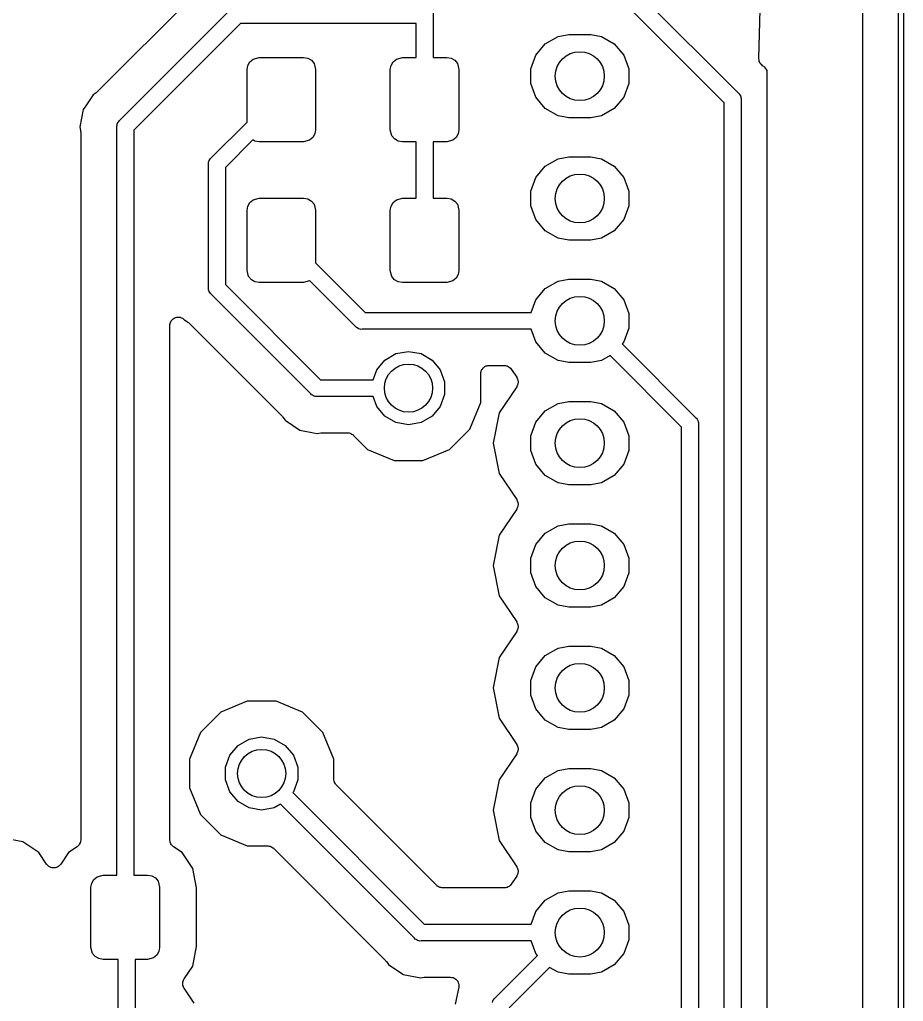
# Model space of a CAD drawing. Extents: x 81 to 161, y -172 to -32.
# Drawn here: x 143.06 to 161.4, y -100.62 to -80.23 of the extents above; entities that cross this region are included whole.
import ezdxf

# ---------------------------------------------------------------- set-up
doc = ezdxf.new("R2010")
doc.units = 0
doc.header["$MEASUREMENT"] = 0
doc.layers.add('BLACK', color=7, linetype='CONTINUOUS')

msp = doc.modelspace()

# ---------------------------------------------------------------- linework, layer by layer
at = {"layer": 'BLACK', "linetype": 'CONTINUOUS'}
for p, q in [((161.403, -33.2127), (161.403, -170.813)), ((161.304, -170.794), (161.303, -33.2312)), ((160.553, -33.6144), (160.554, -170.411)), ((158.405, -81.0419), (158.575, -74.8308)), ((151.641, -79.234), (151.641, -81.0202)), ((155.564, -79.3454), (157.979, -81.7605)), ((146.843, -79.5595), (144.674, -81.7288)), ((157.686, -81.9621), (155.314, -79.5898)), ((145.133, -82.3304), (147.445, -80.0187)), ((147.646, -80.312), (145.427, -82.532)), ((151.291, -80.312), (147.646, -80.312)), ((151.291, -81.0202), (151.291, -80.312)), ((153.97, -80.7352), (154.234, -80.583)), ((154.234, -80.583), (154.458, -80.5434)), ((154.458, -80.5434), (154.914, -80.5434)), ((154.914, -80.5434), (155.138, -80.583)), ((155.138, -80.583), (155.402, -80.7352)), ((153.774, -80.9685), (153.97, -80.7352)), ((155.402, -80.7352), (155.598, -80.9685)), ((147.794, -81.1847), (147.837, -81.1095)), ((147.837, -81.1095), (147.903, -81.0537)), ((147.903, -81.0537), (148.028, -81.0202)), ((148.028, -81.0202), (148.953, -81.0202)), ((148.953, -81.0202), (149.039, -81.0353)), ((149.039, -81.0353), (149.114, -81.0787)), ((149.114, -81.0787), (149.17, -81.1452)), ((150.769, -81.1847), (150.812, -81.1095)), ((150.812, -81.1095), (150.878, -81.0537)), ((150.878, -81.0537), (151.003, -81.0202)), ((151.003, -81.0202), (151.291, -81.0202)), ((151.641, -81.0202), (151.928, -81.0202)), ((151.928, -81.0202), (152.014, -81.0353)), ((152.014, -81.0353), (152.089, -81.0787)), ((152.089, -81.0787), (152.145, -81.1452)), ((153.67, -81.2547), (153.774, -80.9685)), ((155.598, -80.9685), (155.702, -81.2547)), ((158.409, -81.0687), (158.405, -81.0419)), ((158.411, -81.0957), (158.409, -81.0687)), ((158.413, -81.0987), (158.411, -81.0957)), ((158.413, -81.1021), (158.413, -81.0987)), ((158.426, -81.1259), (158.413, -81.1021)), ((147.778, -81.2702), (147.794, -81.1847)), ((147.778, -82.3602), (147.778, -81.2702)), ((149.17, -81.1452), (149.203, -81.2702)), ((149.203, -81.2702), (149.203, -82.5202)), ((150.753, -81.2702), (150.769, -81.1847)), ((150.753, -82.5202), (150.753, -81.2702)), ((152.145, -81.1452), (152.178, -81.2702)), ((152.178, -81.2702), (152.178, -82.5202)), ((153.67, -81.5593), (153.67, -81.2547)), ((155.702, -81.2547), (155.702, -81.5593)), ((158.438, -81.1502), (158.426, -81.1259)), ((158.441, -81.1525), (158.438, -81.1502)), ((158.442, -81.1555), (158.441, -81.1525)), ((158.463, -81.1735), (158.442, -81.1555)), ((158.482, -81.1922), (158.463, -81.1735)), ((158.528, -81.2227), (158.482, -81.1922)), ((158.575, -81.2932), (158.528, -81.2227)), ((158.575, -108.927), (158.575, -81.2932)), ((144.674, -81.7288), (144.66, -81.7387)), ((153.774, -81.8455), (153.67, -81.5593)), ((155.702, -81.5593), (155.598, -81.8455)), ((144.585, -81.7926), (144.43, -82.0236)), ((144.648, -81.7506), (144.585, -81.7926)), ((144.66, -81.7387), (144.648, -81.7506)), ((153.97, -82.0788), (153.774, -81.8455)), ((155.598, -81.8455), (155.402, -82.0788)), ((157.979, -81.7605), (157.997, -81.7754)), ((157.997, -81.7754), (158.009, -81.7955)), ((158.009, -81.7955), (158.022, -81.8145)), ((158.022, -81.8145), (158.024, -81.822)), ((158.024, -81.822), (158.028, -81.8288)), ((158.028, -81.8288), (158.032, -81.8517)), ((158.032, -81.8517), (158.038, -81.8741)), ((158.038, -81.8741), (158.036, -81.8972)), ((158.036, -81.8972), (158.036, -108.323)), ((144.38, -82.0986), (144.308, -82.4595)), ((144.43, -82.0236), (144.38, -82.0986)), ((154.234, -82.231), (153.97, -82.0788)), ((155.402, -82.0788), (155.138, -82.231)), ((157.686, -108.259), (157.686, -81.9621)), ((145.115, -82.3453), (145.133, -82.3304)), ((154.458, -82.2706), (154.234, -82.231)), ((154.914, -82.2706), (154.458, -82.2706)), ((155.138, -82.231), (154.914, -82.2706)), ((144.308, -82.4595), (144.323, -82.5337)), ((144.323, -82.5337), (144.324, -82.5509)), ((145.074, -82.444), (145.08, -82.4216)), ((145.076, -82.4671), (145.074, -82.444)), ((145.077, -97.9945), (145.076, -82.4671)), ((145.08, -82.4216), (145.085, -82.3987)), ((145.085, -82.3987), (145.088, -82.392)), ((145.088, -82.392), (145.09, -82.3844)), ((145.09, -82.3844), (145.104, -82.3654)), ((145.104, -82.3654), (145.115, -82.3453)), ((145.427, -82.532), (145.427, -97.9945)), ((147.035, -83.1036), (147.778, -82.3602)), ((149.203, -82.5202), (149.188, -82.6057)), ((150.787, -82.6452), (150.753, -82.5202)), ((152.178, -82.5202), (152.163, -82.6057)), ((144.324, -82.5509), (144.326, -82.5678)), ((144.326, -82.5678), (144.327, -97.2631)), ((147.902, -82.7315), (147.328, -83.3052)), ((147.943, -82.7551), (147.902, -82.7315)), ((149.078, -82.7367), (148.953, -82.7702)), ((149.145, -82.6809), (149.078, -82.7367)), ((149.188, -82.6057), (149.145, -82.6809)), ((150.843, -82.7117), (150.787, -82.6452)), ((150.918, -82.7551), (150.843, -82.7117)), ((152.053, -82.7367), (151.928, -82.7702)), ((152.12, -82.6809), (152.053, -82.7367)), ((152.163, -82.6057), (152.12, -82.6809)), ((148.028, -82.7702), (147.943, -82.7551)), ((148.953, -82.7702), (148.028, -82.7702)), ((151.003, -82.7702), (150.918, -82.7551)), ((151.291, -82.7702), (151.003, -82.7702)), ((151.291, -83.9412), (151.291, -82.7702)), ((151.928, -82.7702), (151.641, -82.7702)), ((151.641, -82.7702), (151.641, -83.9412)), ((146.99, -83.1652), (146.992, -83.1576)), ((146.992, -83.1576), (147.006, -83.1386)), ((147.006, -83.1386), (147.017, -83.1185)), ((147.017, -83.1185), (147.035, -83.1036)), ((153.97, -83.2752), (154.234, -83.123)), ((154.234, -83.123), (154.458, -83.0834)), ((154.458, -83.0834), (154.914, -83.0834)), ((154.914, -83.0834), (155.138, -83.123)), ((155.138, -83.123), (155.402, -83.2752)), ((146.976, -83.2172), (146.982, -83.1948)), ((146.978, -83.2404), (146.976, -83.2172)), ((146.978, -85.796), (146.978, -83.2404)), ((146.982, -83.1948), (146.986, -83.1719)), ((146.986, -83.1719), (146.99, -83.1652)), ((147.328, -83.3052), (147.328, -85.7312)), ((153.774, -83.5085), (153.97, -83.2752)), ((155.402, -83.2752), (155.598, -83.5085)), ((153.67, -83.7947), (153.774, -83.5085)), ((155.598, -83.5085), (155.702, -83.7947)), ((147.903, -83.9747), (148.028, -83.9412)), ((148.028, -83.9412), (148.953, -83.9412)), ((148.953, -83.9412), (149.039, -83.9563)), ((149.039, -83.9563), (149.114, -83.9997)), ((150.878, -83.9747), (151.003, -83.9412)), ((151.003, -83.9412), (151.291, -83.9412)), ((151.641, -83.9412), (151.928, -83.9412)), ((151.928, -83.9412), (152.014, -83.9563)), ((152.014, -83.9563), (152.089, -83.9997)), ((153.67, -84.0993), (153.67, -83.7947)), ((155.702, -83.7947), (155.702, -84.0993)), ((147.778, -84.1912), (147.794, -84.1057)), ((147.794, -84.1057), (147.837, -84.0305)), ((147.837, -84.0305), (147.903, -83.9747)), ((149.114, -83.9997), (149.17, -84.0662)), ((149.17, -84.0662), (149.203, -84.1912)), ((150.753, -84.1912), (150.769, -84.1057)), ((150.769, -84.1057), (150.812, -84.0305)), ((150.812, -84.0305), (150.878, -83.9747)), ((152.089, -83.9997), (152.145, -84.0662)), ((152.145, -84.0662), (152.178, -84.1912)), ((153.774, -84.3855), (153.67, -84.0993)), ((155.702, -84.0993), (155.598, -84.3855)), ((147.778, -85.4412), (147.778, -84.1912)), ((149.203, -84.1912), (149.203, -85.2812)), ((150.753, -85.4412), (150.753, -84.1912)), ((152.178, -84.1912), (152.178, -85.4412)), ((153.97, -84.6188), (153.774, -84.3855)), ((155.598, -84.3855), (155.402, -84.6188)), ((154.234, -84.771), (153.97, -84.6188)), ((154.458, -84.8106), (154.234, -84.771)), ((155.138, -84.771), (154.914, -84.8106)), ((155.402, -84.6188), (155.138, -84.771)), ((154.914, -84.8106), (154.458, -84.8106)), ((149.203, -85.2812), (150.234, -86.312)), ((147.812, -85.5662), (147.778, -85.4412)), ((147.868, -85.6327), (147.812, -85.5662)), ((150.787, -85.5662), (150.753, -85.4412)), ((150.843, -85.6327), (150.787, -85.5662)), ((152.12, -85.6019), (152.053, -85.6577)), ((152.163, -85.5267), (152.12, -85.6019)), ((152.178, -85.4412), (152.163, -85.5267)), ((146.976, -85.8191), (146.978, -85.796)), ((147.328, -85.7312), (149.306, -87.709)), ((147.943, -85.6761), (147.868, -85.6327)), ((148.028, -85.6912), (147.943, -85.6761)), ((148.953, -85.6912), (148.028, -85.6912)), ((149.078, -85.6577), (148.953, -85.6912)), ((149.082, -85.6547), (149.078, -85.6577)), ((150.033, -86.6053), (149.082, -85.6547)), ((150.918, -85.6761), (150.843, -85.6327)), ((151.003, -85.6912), (150.918, -85.6761)), ((151.928, -85.6912), (151.003, -85.6912)), ((152.053, -85.6577), (151.928, -85.6912)), ((153.97, -85.8152), (154.234, -85.663)), ((154.234, -85.663), (154.458, -85.6234)), ((154.458, -85.6234), (154.914, -85.6234)), ((154.914, -85.6234), (155.138, -85.663)), ((155.138, -85.663), (155.402, -85.8152)), ((146.982, -85.8416), (146.976, -85.8191)), ((146.986, -85.8644), (146.982, -85.8416)), ((146.99, -85.8712), (146.986, -85.8644)), ((146.992, -85.8787), (146.99, -85.8712)), ((147.006, -85.8978), (146.992, -85.8787)), ((147.017, -85.9179), (147.006, -85.8978)), ((147.035, -85.9328), (147.017, -85.9179)), ((149.105, -88.0023), (147.035, -85.9328)), ((153.774, -86.0485), (153.97, -85.8152)), ((155.402, -85.8152), (155.598, -86.0485)), ((153.678, -86.312), (153.774, -86.0485)), ((155.598, -86.0485), (155.702, -86.3347)), ((146.281, -86.4232), (146.301, -86.4182)), ((146.301, -86.4182), (146.321, -86.4111)), ((146.321, -86.4111), (146.331, -86.4111)), ((146.331, -86.4111), (146.34, -86.4088)), ((146.34, -86.4088), (146.361, -86.4111)), ((146.361, -86.4111), (146.382, -86.4111)), ((146.382, -86.4111), (146.391, -86.4143)), ((146.391, -86.4143), (146.4, -86.4154)), ((146.4, -86.4154), (146.419, -86.4247)), ((150.234, -86.312), (153.678, -86.312)), ((155.702, -86.3347), (155.702, -86.6393)), ((146.177, -86.5834), (146.178, -86.5739)), ((146.177, -97.2631), (146.177, -86.5834)), ((146.178, -86.5643), (146.183, -86.5442)), ((146.178, -86.5739), (146.178, -86.5643)), ((146.183, -86.5442), (146.187, -86.5235)), ((146.187, -86.5235), (146.192, -86.5152)), ((146.192, -86.5152), (146.195, -86.506)), ((146.195, -86.506), (146.207, -86.4891)), ((146.207, -86.4891), (146.217, -86.4709)), ((146.217, -86.4709), (146.225, -86.4647)), ((146.225, -86.4647), (146.23, -86.457)), ((146.23, -86.457), (146.248, -86.4453)), ((146.248, -86.4453), (146.264, -86.4318)), ((146.264, -86.4318), (146.273, -86.4286)), ((146.273, -86.4286), (146.281, -86.4232)), ((146.419, -86.4247), (146.439, -86.4318)), ((146.439, -86.4318), (146.446, -86.438)), ((146.446, -86.438), (146.455, -86.4423)), ((146.455, -86.4423), (146.469, -86.4574)), ((146.469, -86.4574), (146.479, -86.4658)), ((146.479, -86.4658), (146.549, -86.5126)), ((146.549, -86.5126), (146.562, -86.5245)), ((146.562, -86.5245), (146.576, -86.5343)), ((146.576, -86.5343), (148.503, -88.4615)), ((150.048, -86.6231), (150.033, -86.6053)), ((150.068, -86.6347), (150.048, -86.6231)), ((150.087, -86.648), (150.068, -86.6347)), ((150.094, -86.6501), (150.087, -86.648)), ((150.101, -86.654), (150.094, -86.6501)), ((150.124, -86.658), (150.101, -86.654)), ((150.146, -86.664), (150.124, -86.658)), ((150.169, -86.662), (150.146, -86.664)), ((153.678, -86.662), (150.169, -86.662)), ((153.774, -86.9255), (153.678, -86.662)), ((155.702, -86.6393), (155.598, -86.9255)), ((153.97, -87.1588), (153.774, -86.9255)), ((155.598, -86.9255), (155.564, -86.9654)), ((155.564, -86.9654), (157.09, -88.4915)), ((150.64, -87.3006), (150.87, -87.1684)), ((150.87, -87.1684), (151.13, -87.1224)), ((151.13, -87.1224), (151.39, -87.1684)), ((151.39, -87.1684), (151.62, -87.3006)), ((154.234, -87.311), (153.97, -87.1588)), ((155.314, -87.2098), (155.138, -87.311)), ((156.797, -88.6931), (155.314, -87.2098)), ((150.47, -87.5032), (150.64, -87.3006)), ((151.62, -87.3006), (151.79, -87.5032)), ((152.706, -87.4453), (152.718, -87.4354)), ((152.718, -87.4354), (152.732, -87.4302)), ((152.732, -87.4302), (152.745, -87.4226)), ((152.745, -87.4226), (152.76, -87.4199)), ((152.76, -87.4199), (152.775, -87.4147)), ((152.775, -87.4147), (152.79, -87.4147)), ((152.79, -87.4147), (152.805, -87.412)), ((152.805, -87.412), (153.117, -87.412)), ((153.117, -87.412), (153.142, -87.4163)), ((153.142, -87.4163), (153.166, -87.419)), ((153.166, -87.419), (153.172, -87.4215)), ((153.172, -87.4215), (153.177, -87.4226)), ((153.177, -87.4226), (153.199, -87.4349)), ((153.199, -87.4349), (153.221, -87.4459)), ((154.458, -87.3506), (154.234, -87.311)), ((154.914, -87.3506), (154.458, -87.3506)), ((155.138, -87.311), (154.914, -87.3506)), ((150.396, -87.709), (150.47, -87.5032)), ((151.79, -87.5032), (151.88, -87.7518)), ((152.63, -87.587), (152.633, -87.5719)), ((152.63, -88.1824), (152.63, -87.587)), ((152.633, -87.5566), (152.638, -87.5422)), ((152.633, -87.5719), (152.633, -87.5566)), ((152.638, -87.5422), (152.641, -87.5271)), ((152.641, -87.5271), (152.648, -87.5139)), ((152.648, -87.5139), (152.653, -87.4995)), ((152.653, -87.4995), (152.663, -87.4878)), ((152.663, -87.4878), (152.671, -87.4745)), ((152.671, -87.4745), (152.683, -87.4647)), ((152.683, -87.4647), (152.693, -87.4529)), ((152.693, -87.4529), (152.706, -87.4453)), ((153.221, -87.4459), (153.225, -87.45)), ((153.225, -87.45), (153.23, -87.4529)), ((153.23, -87.4529), (153.246, -87.4719)), ((153.246, -87.4719), (153.263, -87.4898)), ((153.263, -87.4898), (153.377, -87.6598)), ((149.306, -87.709), (150.396, -87.709)), ((151.88, -87.7518), (151.88, -88.0162)), ((153.377, -87.6598), (153.381, -87.6703)), ((153.381, -87.8437), (153.377, -87.8542)), ((153.381, -87.6703), (153.388, -87.6796)), ((153.388, -87.8344), (153.381, -87.8437)), ((153.388, -87.6796), (153.393, -87.6979)), ((153.393, -87.8161), (153.388, -87.8344)), ((153.393, -87.6979), (153.401, -87.7154)), ((153.401, -87.7986), (153.393, -87.8161)), ((153.401, -87.7154), (153.402, -87.7269)), ((153.402, -87.7871), (153.401, -87.7986)), ((153.402, -87.7269), (153.405, -87.7379)), ((153.405, -87.7761), (153.402, -87.7871)), ((153.405, -87.7379), (153.404, -87.757)), ((153.404, -87.757), (153.405, -87.7761)), ((149.12, -88.0201), (149.105, -88.0023)), ((149.14, -88.0317), (149.12, -88.0201)), ((149.159, -88.045), (149.14, -88.0317)), ((149.166, -88.0471), (149.159, -88.045)), ((149.173, -88.051), (149.166, -88.0471)), ((149.196, -88.055), (149.173, -88.051)), ((151.88, -88.0162), (151.79, -88.2648)), ((153.377, -87.8542), (153.014, -88.3974)), ((149.218, -88.061), (149.196, -88.055)), ((149.241, -88.059), (149.218, -88.061)), ((150.396, -88.059), (149.241, -88.059)), ((150.47, -88.2648), (150.396, -88.059)), ((152.402, -88.7337), (152.63, -88.1824)), ((153.97, -88.3552), (154.234, -88.203)), ((154.234, -88.203), (154.458, -88.1634)), ((154.458, -88.1634), (154.914, -88.1634)), ((154.914, -88.1634), (155.138, -88.203)), ((155.138, -88.203), (155.402, -88.3552)), ((150.64, -88.4674), (150.47, -88.2648)), ((151.79, -88.2648), (151.62, -88.4674)), ((153.014, -88.3974), (152.888, -89.027)), ((153.774, -88.5885), (153.97, -88.3552)), ((155.402, -88.3552), (155.598, -88.5885)), ((148.503, -88.4615), (148.513, -88.4756)), ((148.513, -88.4756), (148.525, -88.488)), ((148.525, -88.488), (148.567, -88.5509)), ((148.567, -88.5509), (148.873, -88.7553)), ((150.87, -88.5996), (150.64, -88.4674)), ((151.13, -88.6456), (150.87, -88.5996)), ((151.39, -88.5996), (151.13, -88.6456)), ((151.62, -88.4674), (151.39, -88.5996)), ((153.67, -88.8747), (153.774, -88.5885)), ((155.598, -88.5885), (155.702, -88.8747)), ((157.09, -88.4915), (157.108, -88.5064)), ((157.108, -88.5064), (157.12, -88.5265)), ((157.12, -88.5265), (157.133, -88.5455)), ((157.133, -88.5455), (157.135, -88.5531)), ((157.135, -88.5531), (157.139, -88.5598)), ((157.139, -88.5598), (157.143, -88.5827)), ((157.143, -88.5827), (157.149, -88.6051)), ((157.149, -88.6051), (157.147, -88.6282)), ((157.147, -88.6282), (157.147, -107.307)), ((148.873, -88.7553), (149.16, -88.8124)), ((149.16, -88.8124), (149.234, -88.8271)), ((149.234, -88.8271), (149.308, -88.8124)), ((149.308, -88.8124), (149.325, -88.812)), ((149.325, -88.812), (149.342, -88.809)), ((149.342, -88.809), (149.861, -88.809)), ((149.861, -88.809), (149.869, -88.8103)), ((149.869, -88.8103), (149.876, -88.8097)), ((149.876, -88.8097), (149.899, -88.8156)), ((149.899, -88.8156), (149.921, -88.8196)), ((149.921, -88.8196), (149.928, -88.8234)), ((149.928, -88.8234), (149.935, -88.8254)), ((149.935, -88.8254), (149.954, -88.8385)), ((149.954, -88.8385), (149.974, -88.8499)), ((149.974, -88.8499), (149.979, -88.8558)), ((149.979, -88.8558), (149.985, -88.8603)), ((149.985, -88.8603), (150.28, -89.1556)), ((151.98, -89.1556), (152.402, -88.7337)), ((156.797, -107.243), (156.797, -88.6931)), ((152.888, -89.027), (153.014, -89.6566)), ((153.67, -89.1793), (153.67, -88.8747)), ((155.702, -88.8747), (155.702, -89.1793)), ((150.28, -89.1556), (150.832, -89.384)), ((151.428, -89.384), (151.98, -89.1556)), ((153.774, -89.4655), (153.67, -89.1793)), ((155.702, -89.1793), (155.598, -89.4655)), ((150.832, -89.384), (151.428, -89.384)), ((153.97, -89.6988), (153.774, -89.4655)), ((155.598, -89.4655), (155.402, -89.6988)), ((153.014, -89.6566), (153.377, -90.1998)), ((154.234, -89.851), (153.97, -89.6988)), ((154.458, -89.8906), (154.234, -89.851)), ((155.138, -89.851), (154.914, -89.8906)), ((155.402, -89.6988), (155.138, -89.851)), ((154.914, -89.8906), (154.458, -89.8906)), ((153.377, -90.1998), (153.381, -90.2103)), ((153.381, -90.2103), (153.388, -90.2196)), ((153.388, -90.2196), (153.393, -90.2379)), ((153.393, -90.2379), (153.401, -90.2554)), ((153.401, -90.2554), (153.402, -90.2669)), ((153.402, -90.2669), (153.405, -90.2779)), ((153.405, -90.2779), (153.404, -90.297)), ((153.377, -90.3942), (153.014, -90.9374)), ((153.381, -90.3837), (153.377, -90.3942)), ((153.388, -90.3744), (153.381, -90.3837)), ((153.393, -90.3561), (153.388, -90.3744)), ((153.401, -90.3386), (153.393, -90.3561)), ((153.402, -90.3271), (153.401, -90.3386)), ((153.405, -90.3161), (153.402, -90.3271)), ((153.404, -90.297), (153.405, -90.3161)), ((153.774, -91.1285), (153.97, -90.8952)), ((153.97, -90.8952), (154.234, -90.743)), ((154.234, -90.743), (154.458, -90.7034)), ((154.458, -90.7034), (154.914, -90.7034)), ((154.914, -90.7034), (155.138, -90.743)), ((155.138, -90.743), (155.402, -90.8952)), ((155.402, -90.8952), (155.598, -91.1285)), ((153.014, -90.9374), (152.888, -91.567)), ((153.67, -91.4147), (153.774, -91.1285)), ((155.598, -91.1285), (155.702, -91.4147)), ((153.67, -91.7193), (153.67, -91.4147)), ((155.702, -91.4147), (155.702, -91.7193)), ((152.888, -91.567), (153.014, -92.1966)), ((153.774, -92.0055), (153.67, -91.7193)), ((155.702, -91.7193), (155.598, -92.0055)), ((153.97, -92.2388), (153.774, -92.0055)), ((155.598, -92.0055), (155.402, -92.2388)), ((153.014, -92.1966), (153.377, -92.7398)), ((154.234, -92.391), (153.97, -92.2388)), ((155.402, -92.2388), (155.138, -92.391)), ((154.458, -92.4306), (154.234, -92.391)), ((154.914, -92.4306), (154.458, -92.4306)), ((155.138, -92.391), (154.914, -92.4306)), ((153.377, -92.9342), (153.014, -93.4774)), ((153.377, -92.7398), (153.381, -92.7503)), ((153.381, -92.9237), (153.377, -92.9342)), ((153.381, -92.7503), (153.388, -92.7596)), ((153.388, -92.9144), (153.381, -92.9237)), ((153.388, -92.7596), (153.393, -92.7779)), ((153.393, -92.8961), (153.388, -92.9144)), ((153.393, -92.7779), (153.401, -92.7954)), ((153.401, -92.8786), (153.393, -92.8961)), ((153.401, -92.7954), (153.402, -92.8069)), ((153.402, -92.8671), (153.401, -92.8786)), ((153.402, -92.8069), (153.405, -92.8179)), ((153.405, -92.8561), (153.402, -92.8671)), ((153.405, -92.8179), (153.404, -92.837)), ((153.404, -92.837), (153.405, -92.8561)), ((153.97, -93.4352), (154.234, -93.283)), ((154.234, -93.283), (154.458, -93.2434)), ((154.458, -93.2434), (154.914, -93.2434)), ((154.914, -93.2434), (155.138, -93.283)), ((155.138, -93.283), (155.402, -93.4352)), ((153.014, -93.4774), (152.888, -94.107)), ((153.774, -93.6685), (153.97, -93.4352)), ((155.402, -93.4352), (155.598, -93.6685)), ((153.67, -93.9547), (153.774, -93.6685)), ((155.598, -93.6685), (155.702, -93.9547)), ((153.67, -94.2593), (153.67, -93.9547)), ((155.702, -93.9547), (155.702, -94.2593)), ((152.888, -94.107), (153.014, -94.7366)), ((153.774, -94.5455), (153.67, -94.2593)), ((155.702, -94.2593), (155.598, -94.5455)), ((147.784, -94.385), (147.232, -94.6134)), ((148.38, -94.385), (147.784, -94.385)), ((148.932, -94.6134), (148.38, -94.385)), ((153.97, -94.7788), (153.774, -94.5455)), ((155.598, -94.5455), (155.402, -94.7788)), ((147.232, -94.6134), (146.81, -95.0353)), ((149.354, -95.0353), (148.932, -94.6134)), ((153.014, -94.7366), (153.377, -95.2798)), ((154.234, -94.931), (153.97, -94.7788)), ((154.458, -94.9706), (154.234, -94.931)), ((154.914, -94.9706), (154.458, -94.9706)), ((155.138, -94.931), (154.914, -94.9706)), ((155.402, -94.7788), (155.138, -94.931)), ((146.81, -95.0353), (146.582, -95.5866)), ((147.592, -95.3016), (147.822, -95.1694)), ((147.822, -95.1694), (148.082, -95.1234)), ((148.082, -95.1234), (148.342, -95.1694)), ((148.342, -95.1694), (148.572, -95.3016)), ((149.582, -95.5866), (149.354, -95.0353)), ((147.422, -95.5042), (147.592, -95.3016)), ((148.572, -95.3016), (148.742, -95.5042)), ((153.377, -95.2798), (153.381, -95.2903)), ((153.381, -95.2903), (153.388, -95.2996)), ((153.388, -95.2996), (153.393, -95.3179)), ((153.393, -95.3179), (153.401, -95.3354)), ((153.401, -95.3354), (153.402, -95.3469)), ((153.402, -95.3469), (153.405, -95.3579)), ((153.405, -95.3579), (153.404, -95.377)), ((153.404, -95.377), (153.405, -95.3961)), ((146.582, -95.5866), (146.582, -96.1834)), ((147.332, -95.7528), (147.422, -95.5042)), ((148.742, -95.5042), (148.832, -95.7528)), ((149.582, -96.0044), (149.582, -95.5866)), ((153.377, -95.4742), (153.014, -96.0174)), ((153.381, -95.4637), (153.377, -95.4742)), ((153.388, -95.4544), (153.381, -95.4637)), ((153.393, -95.4361), (153.388, -95.4544)), ((153.401, -95.4186), (153.393, -95.4361)), ((153.402, -95.4071), (153.401, -95.4186)), ((153.405, -95.3961), (153.402, -95.4071)), ((147.332, -96.0172), (147.332, -95.7528)), ((148.832, -95.7528), (148.832, -96.0172)), ((154.234, -95.823), (154.458, -95.7834)), ((154.458, -95.7834), (154.914, -95.7834)), ((154.914, -95.7834), (155.138, -95.823)), ((153.774, -96.2085), (153.97, -95.9752)), ((153.97, -95.9752), (154.234, -95.823)), ((155.138, -95.823), (155.402, -95.9752)), ((155.402, -95.9752), (155.598, -96.2085)), ((146.582, -96.1834), (146.81, -96.7347)), ((147.422, -96.2658), (147.332, -96.0172)), ((148.832, -96.0172), (148.742, -96.2658)), ((149.583, -96.0119), (149.582, -96.0044)), ((149.583, -96.0196), (149.583, -96.0119)), ((149.589, -96.0417), (149.583, -96.0196)), ((149.593, -96.0642), (149.589, -96.0417)), ((149.596, -96.0709), (149.593, -96.0642)), ((149.598, -96.0783), (149.596, -96.0709)), ((149.612, -96.0971), (149.598, -96.0783)), ((149.623, -96.1169), (149.612, -96.0971)), ((149.629, -96.1218), (149.623, -96.1169)), ((149.633, -96.1281), (149.629, -96.1218)), ((151.716, -98.2107), (149.633, -96.1281)), ((153.014, -96.0174), (152.888, -96.647)), ((147.592, -96.4684), (147.422, -96.2658)), ((148.742, -96.2658), (148.727, -96.2828)), ((148.727, -96.2828), (151.456, -99.012)), ((153.67, -96.4947), (153.774, -96.2085)), ((155.598, -96.2085), (155.702, -96.4947)), ((147.822, -96.6006), (147.592, -96.4684)), ((148.082, -96.6466), (147.822, -96.6006)), ((148.342, -96.6006), (148.082, -96.6466)), ((148.474, -96.5246), (148.342, -96.6006)), ((151.255, -99.3053), (148.474, -96.5246)), ((153.67, -96.7993), (153.67, -96.4947)), ((155.702, -96.4947), (155.702, -96.7993)), ((146.81, -96.7347), (147.232, -97.1566)), ((152.888, -96.647), (153.014, -97.2766)), ((153.774, -97.0855), (153.67, -96.7993)), ((155.702, -96.7993), (155.598, -97.0855)), ((147.232, -97.1566), (147.784, -97.385)), ((153.97, -97.3188), (153.774, -97.0855)), ((155.598, -97.0855), (155.402, -97.3188)), ((143.127, -97.307), (142.722, -97.2264)), ((143.456, -97.527), (143.127, -97.307)), ((144.249, -97.4086), (144.072, -97.527)), ((144.267, -97.3915), (144.249, -97.4086)), ((144.286, -97.3756), (144.267, -97.3915)), ((144.288, -97.3706), (144.286, -97.3756)), ((144.293, -97.3666), (144.288, -97.3706)), ((144.304, -97.3444), (144.293, -97.3666)), ((144.316, -97.3229), (144.304, -97.3444)), ((144.317, -97.3172), (144.316, -97.3229)), ((144.32, -97.3121), (144.317, -97.3172)), ((144.322, -97.2875), (144.32, -97.3121)), ((144.327, -97.2631), (144.322, -97.2875)), ((146.181, -97.2875), (146.177, -97.2631)), ((146.183, -97.3121), (146.181, -97.2875)), ((146.186, -97.3172), (146.183, -97.3121)), ((146.187, -97.3229), (146.186, -97.3172)), ((146.199, -97.3444), (146.187, -97.3229)), ((146.21, -97.3666), (146.199, -97.3444)), ((146.215, -97.3706), (146.21, -97.3666)), ((146.217, -97.3756), (146.215, -97.3706)), ((146.236, -97.3915), (146.217, -97.3756)), ((146.254, -97.4086), (146.236, -97.3915)), ((146.431, -97.527), (146.254, -97.4086)), ((147.784, -97.385), (148.201, -97.385)), ((148.201, -97.385), (148.209, -97.3863)), ((148.209, -97.3863), (148.217, -97.3857)), ((148.217, -97.3857), (148.239, -97.3916)), ((148.239, -97.3916), (148.261, -97.3956)), ((148.261, -97.3956), (148.268, -97.3994)), ((148.268, -97.3994), (148.275, -97.4014)), ((148.275, -97.4014), (148.294, -97.4145)), ((148.294, -97.4145), (148.314, -97.4259)), ((148.314, -97.4259), (148.319, -97.4318)), ((153.014, -97.2766), (153.377, -97.8198)), ((154.234, -97.471), (153.97, -97.3188)), ((155.402, -97.3188), (155.138, -97.471)), ((143.618, -97.7694), (143.456, -97.527)), ((144.072, -97.527), (143.91, -97.7694)), ((146.651, -97.8562), (146.431, -97.527)), ((148.319, -97.4318), (148.325, -97.4363)), ((148.325, -97.4363), (150.653, -99.7645)), ((154.458, -97.5106), (154.234, -97.471)), ((154.914, -97.5106), (154.458, -97.5106)), ((155.138, -97.471), (154.914, -97.5106)), ((143.632, -97.7832), (143.618, -97.7694)), ((143.643, -97.7986), (143.632, -97.7832)), ((143.653, -97.805), (143.643, -97.7986)), ((143.661, -97.8134), (143.653, -97.805)), ((143.678, -97.8218), (143.661, -97.8134)), ((143.694, -97.8324), (143.678, -97.8218)), ((143.705, -97.8351), (143.694, -97.8324)), ((143.834, -97.8324), (143.823, -97.8351)), ((143.85, -97.8218), (143.834, -97.8324)), ((143.867, -97.8134), (143.85, -97.8218)), ((143.875, -97.805), (143.867, -97.8134)), ((143.885, -97.7986), (143.875, -97.805)), ((143.896, -97.7832), (143.885, -97.7986)), ((143.91, -97.7694), (143.896, -97.7832)), ((153.377, -97.8198), (153.381, -97.8303)), ((153.381, -97.8303), (153.388, -97.8396)), ((143.715, -97.8402), (143.705, -97.8351)), ((143.734, -97.8423), (143.715, -97.8402)), ((143.753, -97.8468), (143.734, -97.8423)), ((143.764, -97.8456), (143.753, -97.8468)), ((143.775, -97.8468), (143.764, -97.8456)), ((143.794, -97.8423), (143.775, -97.8468)), ((143.813, -97.8402), (143.794, -97.8423)), ((143.823, -97.8351), (143.813, -97.8402)), ((144.597, -98.0838), (144.664, -98.028)), ((144.664, -98.028), (144.789, -97.9945)), ((144.789, -97.9945), (145.077, -97.9945)), ((145.427, -97.9945), (145.714, -97.9945)), ((145.714, -97.9945), (145.8, -98.0096)), ((145.8, -98.0096), (145.875, -98.053)), ((146.732, -98.2617), (146.651, -97.8562)), ((153.377, -98.0142), (153.263, -98.1842)), ((153.381, -98.0037), (153.377, -98.0142)), ((153.388, -97.9944), (153.381, -98.0037)), ((153.388, -97.8396), (153.393, -97.8579)), ((153.393, -97.9761), (153.388, -97.9944)), ((153.393, -97.8579), (153.401, -97.8754)), ((153.401, -97.9586), (153.393, -97.9761)), ((153.401, -97.8754), (153.402, -97.8869)), ((153.402, -97.9471), (153.401, -97.9586)), ((153.402, -97.8869), (153.405, -97.8979)), ((153.405, -97.9361), (153.402, -97.9471)), ((153.405, -97.8979), (153.404, -97.917)), ((153.404, -97.917), (153.405, -97.9361)), ((144.539, -98.2445), (144.554, -98.159)), ((144.554, -98.159), (144.597, -98.0838)), ((145.875, -98.053), (145.931, -98.1195)), ((145.931, -98.1195), (145.964, -98.2445)), ((151.722, -98.2152), (151.716, -98.2107)), ((151.727, -98.2211), (151.722, -98.2152)), ((151.747, -98.2325), (151.727, -98.2211)), ((151.766, -98.2456), (151.747, -98.2325)), ((153.199, -98.2391), (153.177, -98.2514)), ((153.221, -98.2281), (153.199, -98.2391)), ((153.225, -98.224), (153.221, -98.2281)), ((153.23, -98.2211), (153.225, -98.224)), ((153.246, -98.2021), (153.23, -98.2211)), ((153.263, -98.1842), (153.246, -98.2021)), ((144.539, -99.4945), (144.539, -98.2445)), ((145.964, -98.2445), (145.964, -99.4945)), ((146.732, -99.4773), (146.732, -98.2617)), ((151.773, -98.2476), (151.766, -98.2456)), ((151.78, -98.2514), (151.773, -98.2476)), ((151.802, -98.2554), (151.78, -98.2514)), ((151.824, -98.2613), (151.802, -98.2554)), ((151.832, -98.2607), (151.824, -98.2613)), ((151.84, -98.262), (151.832, -98.2607)), ((153.117, -98.262), (151.84, -98.262)), ((153.142, -98.2577), (153.117, -98.262)), ((153.166, -98.255), (153.142, -98.2577)), ((153.172, -98.2524), (153.166, -98.255)), ((153.177, -98.2514), (153.172, -98.2524)), ((153.97, -98.5152), (154.234, -98.363)), ((154.234, -98.363), (154.458, -98.3234)), ((154.458, -98.3234), (154.914, -98.3234)), ((154.914, -98.3234), (155.138, -98.363)), ((155.138, -98.363), (155.402, -98.5152)), ((153.774, -98.7485), (153.97, -98.5152)), ((155.402, -98.5152), (155.598, -98.7485)), ((153.678, -99.012), (153.774, -98.7485)), ((155.598, -98.7485), (155.702, -99.0347)), ((151.456, -99.012), (153.678, -99.012)), ((155.702, -99.0347), (155.702, -99.3393)), ((151.27, -99.3231), (151.255, -99.3053)), ((151.29, -99.3347), (151.27, -99.3231)), ((151.309, -99.348), (151.29, -99.3347)), ((151.316, -99.3501), (151.309, -99.348)), ((151.323, -99.354), (151.316, -99.3501)), ((151.346, -99.358), (151.323, -99.354)), ((151.369, -99.364), (151.346, -99.358)), ((151.392, -99.362), (151.369, -99.364)), ((153.678, -99.362), (151.392, -99.362)), ((153.774, -99.6255), (153.678, -99.362)), ((155.702, -99.3393), (155.598, -99.6255)), ((144.572, -99.6195), (144.539, -99.4945)), ((144.628, -99.686), (144.572, -99.6195)), ((145.906, -99.6552), (145.839, -99.711)), ((145.949, -99.58), (145.906, -99.6552)), ((145.964, -99.4945), (145.949, -99.58)), ((146.651, -99.8828), (146.732, -99.4773)), ((152.927, -100.546), (153.808, -99.6654)), ((153.808, -99.6654), (153.774, -99.6255)), ((155.598, -99.6255), (155.402, -99.8588)), ((144.703, -99.7294), (144.628, -99.686)), ((144.789, -99.7445), (144.703, -99.7294)), ((145.104, -99.7445), (144.789, -99.7445)), ((145.103, -100.788), (145.104, -99.7445)), ((145.714, -99.7445), (145.453, -99.7445)), ((145.453, -99.7445), (145.453, -100.788)), ((145.839, -99.711), (145.714, -99.7445)), ((150.653, -99.7645), (150.663, -99.7786)), ((150.663, -99.7786), (150.675, -99.791)), ((150.675, -99.791), (150.717, -99.8539)), ((150.717, -99.8539), (151.01, -100.049)), ((155.402, -99.8588), (155.138, -100.011)), ((146.474, -100.149), (146.651, -99.8828)), ((151.01, -100.049), (151.023, -100.058)), ((151.023, -100.058), (151.384, -100.13)), ((154.058, -99.9098), (153.22, -100.748)), ((154.234, -100.011), (154.058, -99.9098)), ((154.458, -100.051), (154.234, -100.011)), ((154.914, -100.051), (154.458, -100.051)), ((155.138, -100.011), (154.914, -100.051)), ((146.445, -100.227), (146.448, -100.216)), ((146.446, -100.246), (146.445, -100.227)), ((146.445, -100.265), (146.446, -100.246)), ((146.448, -100.276), (146.445, -100.265)), ((146.448, -100.216), (146.449, -100.205)), ((146.449, -100.288), (146.448, -100.276)), ((146.449, -100.205), (146.457, -100.187)), ((146.457, -100.187), (146.462, -100.169)), ((146.462, -100.169), (146.469, -100.16)), ((146.469, -100.16), (146.474, -100.149)), ((151.384, -100.13), (151.458, -100.115)), ((151.458, -100.115), (151.475, -100.115)), ((151.475, -100.115), (151.492, -100.112)), ((151.492, -100.112), (152.001, -100.112)), ((152.001, -100.112), (152.003, -100.112)), ((152.003, -100.112), (152.005, -100.112)), ((152.005, -100.112), (152.032, -100.118)), ((152.032, -100.118), (152.061, -100.123)), ((152.061, -100.123), (152.062, -100.124)), ((152.062, -100.124), (152.064, -100.124)), ((152.064, -100.124), (152.089, -100.139)), ((152.089, -100.139), (152.113, -100.153)), ((152.113, -100.153), (152.114, -100.154)), ((152.114, -100.154), (152.116, -100.155)), ((152.116, -100.155), (152.134, -100.178)), ((152.134, -100.178), (152.152, -100.2)), ((152.152, -100.2), (152.153, -100.201)), ((152.153, -100.201), (152.154, -100.203)), ((152.154, -100.203), (152.163, -100.23)), ((152.163, -100.23), (152.173, -100.257)), ((152.173, -100.257), (152.173, -100.259)), ((152.173, -100.259), (152.174, -100.26)), ((152.174, -100.26), (152.173, -100.289)), ((146.457, -100.305), (146.449, -100.288)), ((146.462, -100.324), (146.457, -100.305)), ((146.469, -100.333), (146.462, -100.324)), ((146.474, -100.344), (146.469, -100.333)), ((146.678, -100.65), (146.474, -100.344)), ((152.172, -100.321), (152.102, -100.676)), ((152.173, -100.317), (152.172, -100.319)), ((152.172, -100.319), (152.172, -100.321)), ((152.173, -100.289), (152.173, -100.317)), ((152.874, -100.638), (152.878, -100.615)), ((152.878, -100.615), (152.882, -100.608)), ((152.882, -100.608), (152.884, -100.601)), ((152.884, -100.601), (152.897, -100.581)), ((152.897, -100.581), (152.909, -100.561)), ((152.909, -100.561), (152.927, -100.546))]:
    msp.add_line(p, q, dxfattribs=at)
at = {"layer": 'BLACK'}
for centre, radius in [((154.686, -81.407), 0.508), ((154.686, -81.407), 0.508), ((154.686, -83.947), 0.508), ((154.686, -83.947), 0.508), ((154.686, -86.487), 0.508), ((154.686, -86.487), 0.508), ((151.13, -87.884), 0.5), ((154.686, -89.027), 0.508), ((154.686, -89.027), 0.508), ((154.686, -91.567), 0.508), ((154.686, -91.567), 0.508), ((154.686, -94.107), 0.508), ((154.686, -94.107), 0.508), ((148.082, -95.885), 0.5), ((154.686, -96.647), 0.508), ((154.686, -96.647), 0.508), ((154.686, -99.187), 0.508), ((154.686, -99.187), 0.508)]:
    msp.add_circle(centre, radius, dxfattribs=at)

doc.saveas('drawing.dxf')
